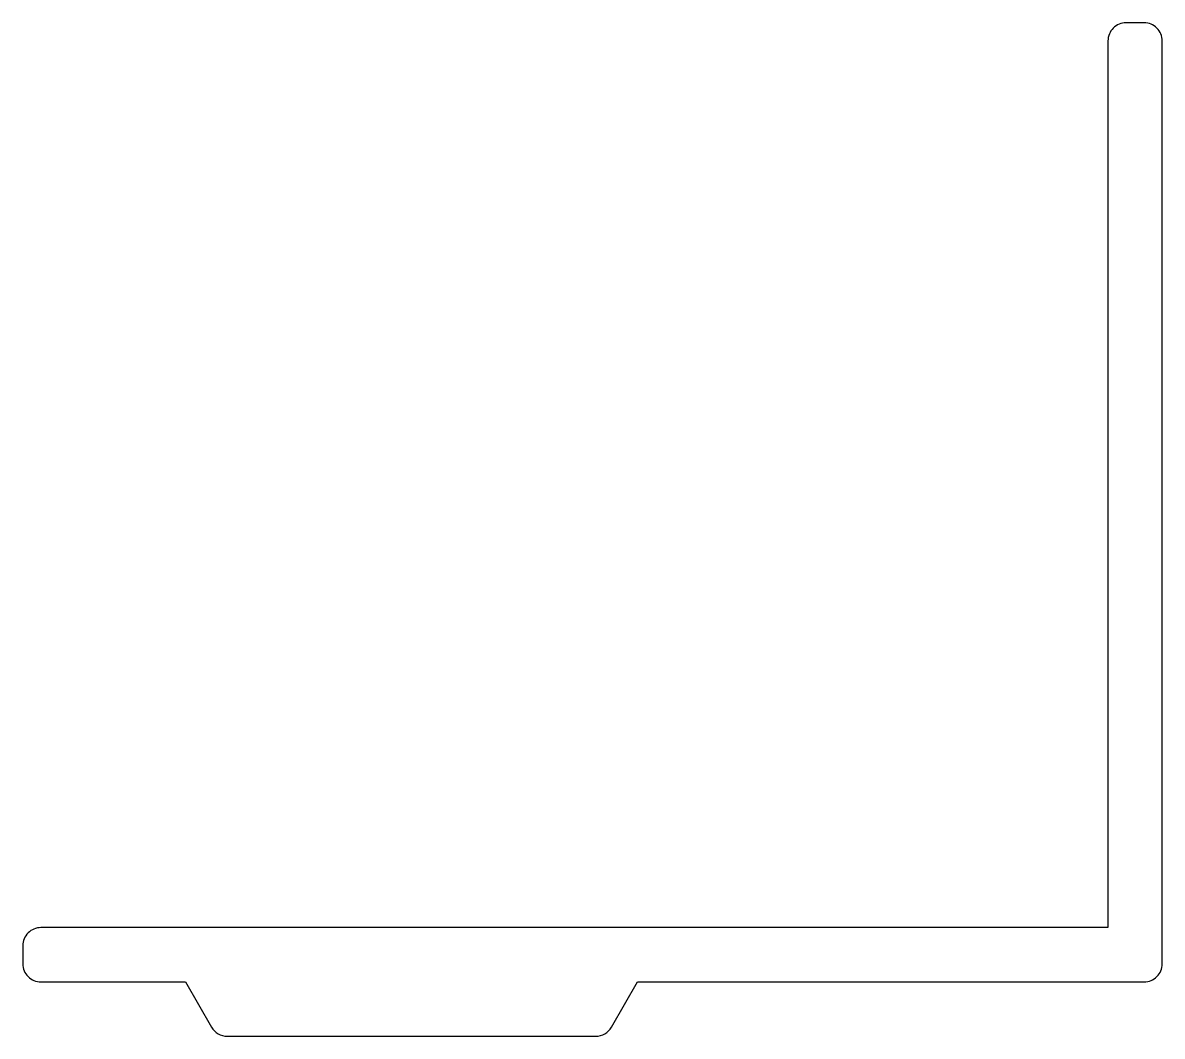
# Model space of a CAD drawing. Extents: x 244 to 275.5, y 243.3 to 271.3.
import ezdxf

# ---------------------------------------------------------------- set-up
doc = ezdxf.new("R2010")
doc.units = 0
doc.layers.add('ANA', color=220, linetype='CONTINUOUS')

msp = doc.modelspace()

# ---------------------------------------------------------------- linework, layer by layer
at = {"layer": 'ANA'}
msp.add_lwpolyline([(259.89, 243.253, 0.267949), (260.323, 243.503), (261.044, 244.753), (275.05, 244.753, 0.414214), (275.55, 245.253), (275.55, 270.753, 0.414214), (275.05, 271.253), (274.55, 271.253, 0.414214), (274.05, 270.753), (274.05, 246.253), (244.55, 246.253, 0.414214), (244.05, 245.753), (244.05, 245.253, 0.414214), (244.55, 244.753), (248.545, 244.753), (249.267, 243.503, 0.267949), (249.7, 243.253)], format="xyb", close=True, dxfattribs=at)

doc.saveas('drawing.dxf')
